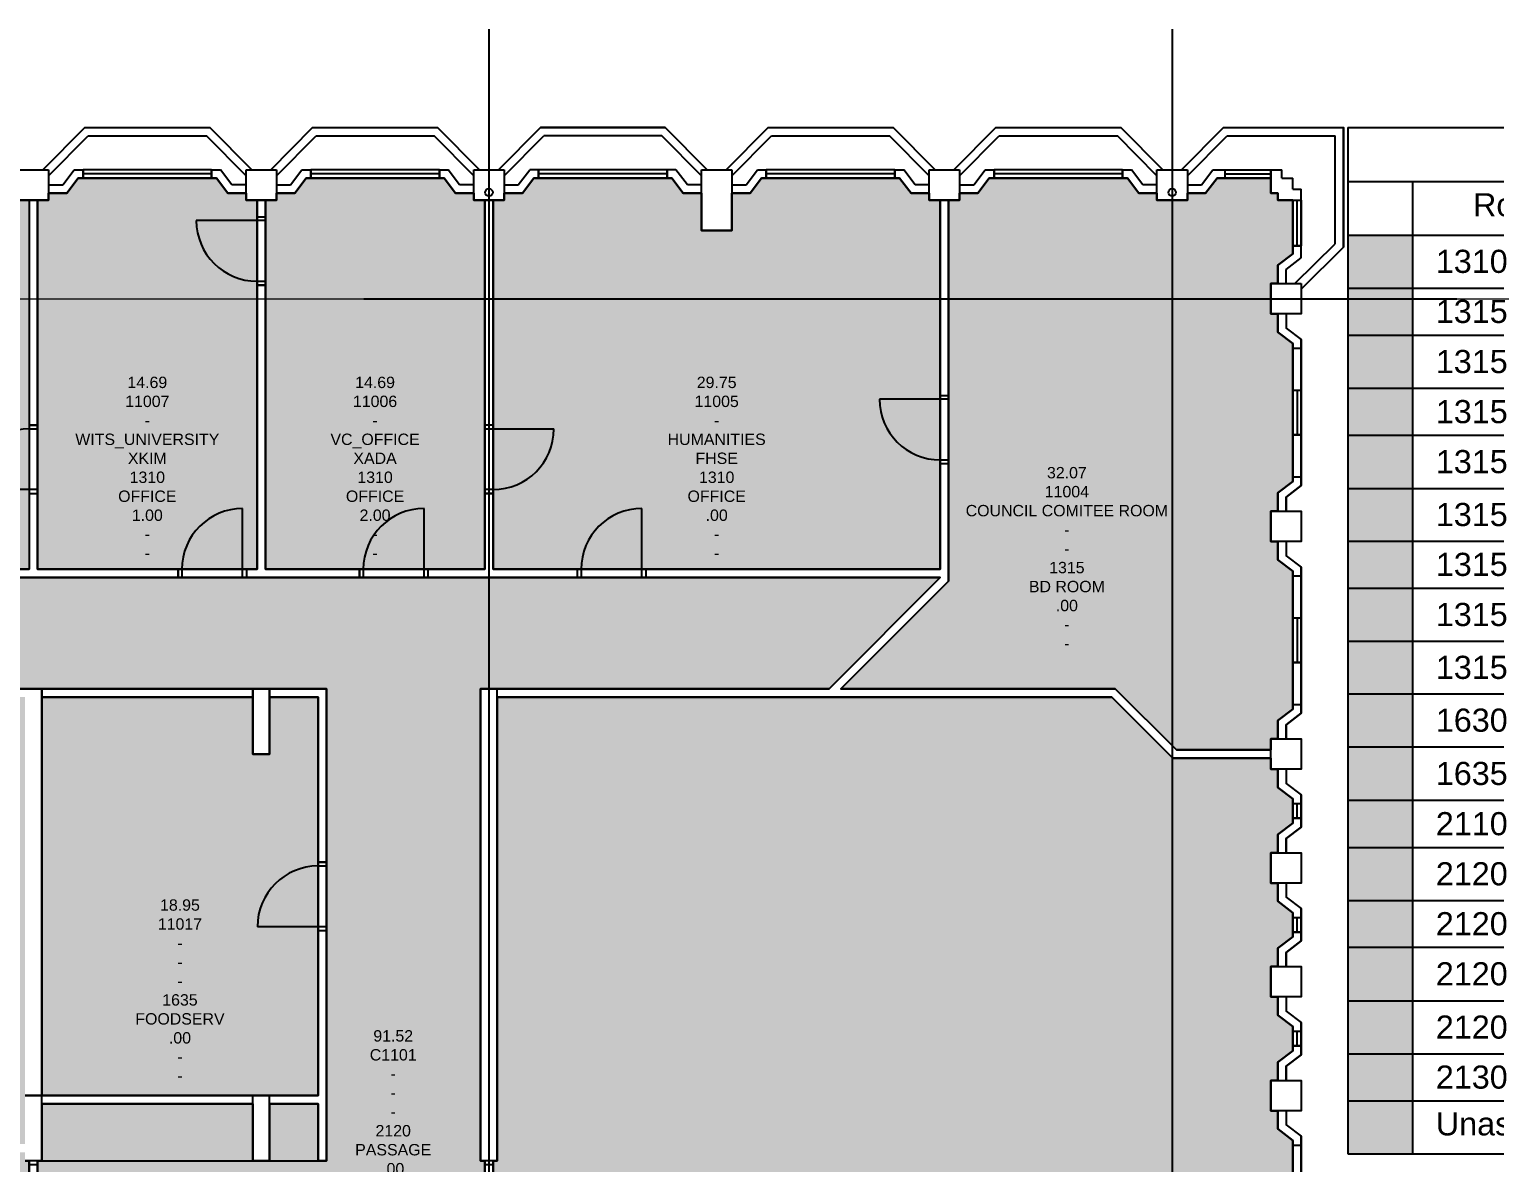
# Model space of a CAD drawing. Header units: millimetres. Extents: x -1500 to 79985, y -24426 to 1319.
# Drawn here: x 32195 to 51499, y -13616 to 1319 of the extents above; entities that cross this region are included whole.
import ezdxf

# ---------------------------------------------------------------- set-up
doc = ezdxf.new("R2010")
doc.units = ezdxf.units.MM
doc.header["$LTSCALE"] = 750
doc.header["$MEASUREMENT"] = 0
doc.linetypes.add('PCENTRE', pattern=[50.8, 31.75, -6.35, 6.35, -6.35])
doc.linetypes.add('PCENTRE2', pattern=[28.575, 19.05, -3.175, 3.175, -3.175])
for name, color, linetype in [('Boundaries_and_building_grids', 140, 'PCENTRE2'), ('COLUMNS_P5', 3, 'Continuous'), ('DR', 8, 'Continuous'), ('FURNITURE', 40, 'Continuous'), ('GROS$', 1, 'Continuous'), ('HL-TMP', 7, 'Continuous'), ('RM$', 5, 'Continuous'), ('RM$TXT', 5, 'Continuous'), ('WA', 6, 'Continuous'), ('WA_EXT', 7, 'Continuous'), ('WN', 4, 'Continuous')]:
    doc.layers.add(name, color=color, linetype=linetype)
doc.styles.get("Standard").update_dxf_attribs({"font": 'arial.ttf'})

# ---------------------------------------------------------------- blocks, each defined once
blk = doc.blocks.new('*T23')
at = {"layer": 'HL-TMP', "color": 0, "linetype": 'ByBlock', "lineweight": -2, "transparency": 16777216}
for p, q in [((0, 0), (30419, 0)), ((0, 0), (0, -13524)), ((30419, 0), (30419, -13524)), ((0, -711), (30419, -711)), ((853, -711), (853, -13524)), ((5425, -711), (5425, -13524)), ((9083, -711), (9083, -13524)), ((21885, -711), (21885, -13524)), ((26152, -711), (26152, -13524)), ((0, -1416), (30419, -1416)), ((0, -2115), (30419, -2115)), ((0, -2735), (30419, -2735)), ((0, -3435), (30419, -3435)), ((0, -4055), (30419, -4055)), ((0, -4754), (30419, -4754)), ((0, -5448), (30419, -5448)), ((0, -6068), (30419, -6068)), ((0, -6767), (30419, -6767)), ((0, -7462), (30419, -7462)), ((0, -8161), (30419, -8161)), ((0, -8865), (30419, -8865)), ((0, -9485), (30419, -9485)), ((0, -10185), (30419, -10185)), ((0, -10801), (30419, -10801)), ((0, -11505), (30419, -11505)), ((0, -12204), (30419, -12204)), ((0, -12824), (30419, -12824)), ((0, -13524), (30419, -13524))]:
    blk.add_line(p, q, dxfattribs=at)
at = {"layer": 'HL-TMP', "color": 2, "true_color": 0xffff00, "transparency": 16777216}
blk.add_solid([(0, -1416), (0, -2115), (853, -1416), (853, -2115)], dxfattribs=at)
at = {"layer": 'HL-TMP', "color": 40, "true_color": 0xffcc00, "transparency": 16777216}
blk.add_solid([(0, -2115), (0, -2735), (853, -2115), (853, -2735)], dxfattribs=at)
at = {"layer": 'HL-TMP', "color": 53, "true_color": 0xcccc66, "transparency": 16777216}
blk.add_solid([(0, -2735), (0, -3435), (853, -2735), (853, -3435)], dxfattribs=at)
at = {"layer": 'HL-TMP', "color": 150, "true_color": 0x0099ff, "transparency": 16777216}
for points in [[(0, -3435), (0, -4055), (853, -3435), (853, -4055)], [(0, -6068), (0, -6767), (853, -6068), (853, -6767)]]:
    blk.add_solid(points, dxfattribs=at)
at = {"layer": 'HL-TMP', "color": 7, "transparency": 16777216}
for points in [[(0, -4055), (0, -4754), (853, -4055), (853, -4754)], [(0, -12824), (0, -13524), (853, -12824), (853, -13524)]]:
    blk.add_solid(points, dxfattribs=at)
at = {"layer": 'HL-TMP', "color": 230, "true_color": 0xff3366, "transparency": 16777216}
blk.add_solid([(0, -4754), (0, -5448), (853, -4754), (853, -5448)], dxfattribs=at)
at = {"layer": 'HL-TMP', "color": 4, "true_color": 0x33ffff, "transparency": 16777216}
blk.add_solid([(0, -5448), (0, -6068), (853, -5448), (853, -6068)], dxfattribs=at)
at = {"layer": 'HL-TMP', "color": 30, "true_color": 0xff9900, "transparency": 16777216}
blk.add_solid([(0, -6767), (0, -7462), (853, -6767), (853, -7462)], dxfattribs=at)
at = {"layer": 'HL-TMP', "color": 52, "true_color": 0xcccc20, "transparency": 16777216}
blk.add_solid([(0, -7462), (0, -8161), (853, -7462), (853, -8161)], dxfattribs=at)
at = {"layer": 'HL-TMP', "color": 223, "true_color": 0xcc33b9, "transparency": 16777216}
blk.add_solid([(0, -8161), (0, -8865), (853, -8161), (853, -8865)], dxfattribs=at)
at = {"layer": 'HL-TMP', "color": 73, "true_color": 0x99cd66, "transparency": 16777216}
blk.add_solid([(0, -8865), (0, -9485), (853, -8865), (853, -9485)], dxfattribs=at)
at = {"layer": 'HL-TMP', "color": 250, "true_color": 0x333333, "transparency": 16777216}
blk.add_solid([(0, -9485), (0, -10185), (853, -9485), (853, -10185)], dxfattribs=at)
at = {"layer": 'HL-TMP', "color": 254, "true_color": 0xcccccc, "transparency": 16777216}
blk.add_solid([(0, -10185), (0, -10801), (853, -10185), (853, -10801)], dxfattribs=at)
at = {"layer": 'HL-TMP', "color": 251, "true_color": 0x666666, "transparency": 16777216}
for points in [[(0, -10801), (0, -11505), (853, -10801), (853, -11505)], [(0, -11505), (0, -12204), (853, -11505), (853, -12204)]]:
    blk.add_solid(points, dxfattribs=at)
at = {"layer": 'HL-TMP', "color": 93, "true_color": 0x66cd4f, "transparency": 16777216}
blk.add_solid([(0, -12204), (0, -12824), (853, -12204), (853, -12824)], dxfattribs=at)
at = {"layer": 'HL-TMP', "color": 0, "transparency": 16777216}
for s, insert, char_height, width, attachment_point in [('Legend', (15210, -356), 304.8, 30418.92, 5), ('Room Category', (3139, -1063), 304.8, 3962.4, 5), ('Room Type', (7254, -1063), 304.8, 3048, 5), ('Description', (15484, -1063), 304.8, 12192, 5), ('Count', (24018, -1063), 304.8, 3657.6, 5), ('Room Area m²', (28285, -1063), 304.8, 3657.6, 5), ('1310', (1158, -1765), 304.8, 3962.4, 4), ('OFFICE', (5730, -1765), 304.8, 3048, 4), ('Office Space', (9388, -1765), 304.8, 12192, 4), ('12', (25847, -1765), 304.8, 3657.6, 6), ('279.09', (30114, -1765), 304.8, 3657.6, 6), ('1315', (1158, -2425), 304.8, 3962.4, 4), ('BD ROOM', (5730, -2425), 304.8, 3048, 4), ('Boardroom', (9388, -2425), 304.8, 12192, 4), ('3', (25847, -2425), 305, 3657.6, 6), ('208.10', (30114, -2425), 304.8, 3657.6, 6), ('Copier Room', (9388, -3085), 304.8, 12192, 4), ('1315', (1158, -3085), 304.8, 3962.4, 4), ('COPIER', (5730, -3085), 304.8, 3048, 4), ('1', (25847, -3085), 305, 3657.6, 6), ('8.03', (30114, -3085), 304.8, 3657.6, 6), ('1315', (1158, -3745), 304.8, 3962.4, 4), ('DISABLED', (5730, -3745), 304.8, 3048, 4), ('Disabled Ablutions', (9388, -3745), 304.8, 12192, 4), ('1', (25847, -3745), 305, 3657.6, 6), ('2.06', (30114, -3745), 304.8, 3657.6, 6), ('1315', (1158, -4404), 304.8, 3962.4, 4), ('DISABLED L', (5730, -4404), 304.8, 3048, 4), ('Disabled Lobby', (9388, -4404), 304.8, 12192, 4), ('11.73', (30114, -4404), 304.8, 3657.6, 6), ('2', (25847, -4404), 305, 3657.6, 6), ('1315', (1158, -5101), 304.8, 3962.4, 4), ('KITCHEN', (5730, -5101), 304.8, 3048, 4), ('Departmental Kitchens', (9388, -5101), 304.8, 12192, 4), ('1', (25847, -5101), 305, 3657.6, 6), ('5.27', (30114, -5101), 304.8, 3657.6, 6), ('Ladies Toilet', (9388, -5758), 304.8, 12192, 4), ('1315', (1158, -5758), 304.8, 3962.4, 4), ('LADIES WC', (5730, -5758), 304.8, 3048, 4), ('3', (25847, -5758), 305, 3657.6, 6), ('3.52', (30114, -5758), 304.8, 3657.6, 6), ('1315', (1158, -6418), 304.8, 3962.4, 4), ('LADY LOBBY', (5730, -6418), 304.8, 3048, 4), ('Ladies Toilet Lobby', (9388, -6418), 304.8, 12192, 4), ('1', (25847, -6418), 305, 3657.6, 6), ('11.21', (30114, -6418), 304.8, 3657.6, 6), ('Reception Areas', (9388, -7115), 304.8, 12192, 4), ('1315', (1158, -7115), 304.8, 3962.4, 4), ('RECEPTION', (5730, -7115), 304.8, 3048, 4), ('1', (25847, -7115), 305, 3657.6, 6), ('99.64', (30114, -7115), 304.8, 3657.6, 6), ('1630', (1158, -7811), 304.8, 3962.4, 4), ('FOODFAC', (5730, -7811), 304.8, 3048, 4), ('Food Facilitiy Areas', (9388, -7811), 304.8, 12192, 4), ('1', (25847, -7811), 305, 3657.6, 6), ('43.34', (30114, -7811), 304.8, 3657.6, 6), ('Food Facalty Service Areas', (9388, -8513), 304.8, 12192, 4), ('1635', (1158, -8513), 304.8, 3962.4, 4), ('FOODSERV', (5730, -8513), 304.8, 3048, 4), ('1', (25847, -8513), 305, 3657.6, 6), ('18.95', (30114, -8513), 304.8, 3657.6, 6), ('2110', (1158, -9175), 304.8, 3962.4, 4), ('DUCT', (5730, -9175), 304.8, 3048, 4), ('Service Duct', (9388, -9175), 304.8, 12192, 4), ('2', (25847, -9175), 305, 3657.6, 6), ('1.28', (30114, -9175), 304.8, 3657.6, 6), ('Foyer Entrance Hallway', (9388, -9835), 304.8, 12192, 4), ('2120', (1158, -9835), 304.8, 3962.4, 4), ('FOYER', (5730, -9835), 304.8, 3048, 4), ('1', (25847, -9835), 305, 3657.6, 6), ('17.96', (30114, -9835), 304.8, 3657.6, 6), ('2120', (1158, -10493), 304.8, 3962.4, 4), ('LIFT', (5730, -10493), 304.8, 3048, 4), ('Elevator Areas', (9388, -10493), 304.8, 12192, 4), ('2', (25847, -10493), 305, 3657.6, 6), ('24.86', (30114, -10493), 304.8, 3657.6, 6), ('2120', (1158, -11153), 304.8, 3962.4, 4), ('PASSAGE', (5730, -11153), 304.8, 3048, 4), ('Primary Circulation', (9388, -11153), 304.8, 12192, 4), ('3', (25847, -11153), 305, 3657.6, 6), ('117.18', (30114, -11153), 304.8, 3657.6, 6), ('2120', (1158, -11855), 304.8, 3962.4, 4), ('STAIR', (5730, -11855), 304.8, 3048, 4), ('All Staircases - General Use, Escape ect', (9388, -11855), 304.8, 12192, 4), ('2', (25847, -11855), 305, 3657.6, 6), ('37.22', (30114, -11855), 304.8, 3657.6, 6), ('2130', (1158, -12514), 304.8, 3962.4, 4), ('DUCT', (5730, -12514), 304.8, 3048, 4), ('Duct Areas', (9388, -12514), 304.8, 12192, 4), ('1', (25847, -12514), 305, 3657.6, 6), ('1.32', (30114, -12514), 304.8, 3657.6, 6), ('Unassigned', (1158, -13174), 304.8, 3962.4, 4), ('Unassigned', (5730, -13174), 304.8, 3048, 4), ('Unassigned', (9388, -13174), 304.8, 12192, 4), ('0', (25847, -13174), 305, 3657.6, 6), ('.00', (30114, -13174), 304.8, 3657.6, 6)]:
    blk.add_mtext(s, dxfattribs=dict(at, insert=insert, char_height=char_height, width=width, attachment_point=attachment_point))

msp = doc.modelspace()

# ---------------------------------------------------------------- hatches: boundary and pattern name
at = {"layer": 'HL-TMP', "true_color": 0xffff00}
h = msp.add_hatch(color=2, dxfattribs=at)
h.paths.add_polyline_path([(44195, -931), (44050, -931), (44050, -841), (43810, -841), (43660, -641), (41841, -641), (41691, -841), (41450, -841), (41450, -1331), (41050, -1331), (41050, -841), (40810, -841), (40660, -641), (38841, -641), (38691, -841), (38450, -841), (38450, -931), (38305, -931), (38305, -5796), (40315, -5796), (44195, -5796)], flags=0)
h.paths.add_polyline_path([(38195, -931), (38050, -931), (38050, -841), (37810, -841), (37660, -641), (35841, -641), (35691, -841), (35450, -841), (35450, -931), (35305, -931), (35305, -5796), (38195, -5796)], flags=0)
h.paths.add_polyline_path([(35195, -931), (35050, -931), (35050, -841), (34810, -841), (34660, -641), (32841, -641), (32691, -841), (32450, -841), (32450, -931), (32305, -931), (32305, -5796), (35195, -5796)], flags=0)
h.paths.add_polyline_path([(32195, -931), (32050, -931), (32050, -841), (31810, -841), (31660, -641), (29841, -641), (29691, -841), (29450, -841), (29450, -931), (29050, -931), (29050, -841), (28810, -841), (28660, -641), (26841, -641), (26691, -841), (26450, -841), (26450, -931), (26305, -931), (26305, -5796), (32195, -5796)], flags=0)
h.paths.add_polyline_path([(26195, -931), (26050, -931), (26050, -841), (25810, -841), (25660, -641), (23841, -641), (23691, -841), (23450, -841), (23450, -931), (23050, -931), (23050, -841), (22810, -841), (22660, -641), (20841, -641), (20691, -841), (20450, -841), (20450, -931), (20305, -931), (20305, -5796), (26195, -5796)], flags=0)
h.paths.add_polyline_path([(20195, -931), (20050, -931), (20050, -841), (19810, -841), (19660, -641), (17841, -641), (17691, -841), (17450, -841), (17450, -931), (17305, -931), (17305, -5796), (20195, -5796)], flags=0)
h.paths.add_polyline_path([(17195, -931), (17050, -931), (17050, -841), (16810, -841), (16660, -641), (14841, -641), (14691, -841), (14450, -841), (14450, -931), (14305, -931), (14305, -5796), (17195, -5796)], flags=0)
h.paths.add_polyline_path([(14195, -931), (14050, -931), (14050, -841), (13810, -841), (13660, -641), (11841, -641), (11691, -841), (11450, -841), (11450, -931), (11050, -931), (11050, -841), (10810, -841), (10660, -641), (8841, -641), (8691, -841), (8450, -841), (8450, -1331), (8305, -1331), (8305, -5796), (14195, -5796)], flags=0)
h.paths.add_polyline_path([(8195, -1331), (8050, -1331), (8050, -841), (7930, -841), (7810, -841), (7660, -641), (5841, -641), (5691, -841), (5450, -841), (5450, -931), (5050, -931), (5050, -841), (4810, -841), (4660, -641), (2841, -641), (2691, -841), (2450, -841), (2450, -931), (2050, -931), (2050, -841), (1810, -841), (1660, -641), (950, -641), (950, -841), (861, -841), (861, -931), (660, -931), (660, -1640), (860, -1791), (860, -2031), (950, -2031), (950, -2431), (860, -2431), (860, -2672), (660, -2822), (660, -4640), (860, -4791), (860, -5031), (950, -5031), (950, -5431), (860, -5431), (860, -5672), (660, -5822), (660, -7640), (860, -7791), (860, -8031), (950, -8031), (950, -8176), (6565, -8176), (6565, -5796), (8195, -5796)], flags=0)
h.paths.add_polyline_path([(6565, -9625), (6565, -8286), (950, -8286), (950, -8431), (860, -8431), (860, -8672), (660, -8822), (660, -9140), (860, -9291), (860, -9531), (950, -9531), (950, -9931), (860, -9931), (860, -10172), (660, -10322), (660, -10640), (860, -10791), (860, -11031), (950, -11031), (950, -11431), (860, -11431), (860, -11672), (660, -11822), (660, -12140), (860, -12293), (860, -12531), (950, -12531), (950, -12676), (6565, -12676)], flags=0)
h.paths.add_polyline_path([(35195, -16079), (32305, -16079), (32305, -20031), (32450, -20031), (32450, -20121), (32691, -20121), (32841, -20321), (34660, -20321), (34810, -20121), (35050, -20121), (35050, -20031), (35195, -20031)], flags=0)
h.paths.add_polyline_path([(38195, -16079), (35305, -16079), (35305, -20031), (35450, -20031), (35450, -20121), (35691, -20121), (35841, -20321), (37660, -20321), (37810, -20121), (38050, -20121), (38050, -20031), (38195, -20031)], flags=0)
at = {"layer": 'HL-TMP', "true_color": 0xffcc00}
h = msp.add_hatch(color=40, dxfattribs=at)
h.paths.add_polyline_path([(48640, -11431), (48550, -11431), (48550, -11031), (48640, -11031), (48640, -10791), (48840, -10640), (48840, -10322), (48640, -10172), (48640, -9931), (48550, -9931), (48550, -9531), (48640, -9531), (48640, -9291), (48840, -9140), (48840, -8822), (48640, -8672), (48640, -8431), (48550, -8431), (48550, -8286), (47260, -8286), (46455, -7481), (38360, -7481), (38360, -13591), (38305, -13591), (38305, -20031), (38450, -20031), (38450, -20121), (38691, -20121), (38841, -20321), (38872, -20321), (40660, -20321), (40810, -20121), (41050, -20121), (41050, -19631), (41450, -19631), (41450, -20121), (41691, -20121), (41841, -20321), (43660, -20321), (43810, -20121), (44050, -20121), (44050, -20031), (44450, -20031), (44450, -20121), (44691, -20121), (44841, -20321), (46660, -20321), (46810, -20121), (47050, -20121), (47050, -20031), (47450, -20031), (47450, -20121), (47691, -20121), (47841, -20321), (48550, -20321), (48550, -20274), (48550, -20121), (48640, -20121), (48640, -20031), (48840, -20031), (48840, -19322), (48640, -19172), (48640, -18931), (48550, -18931), (48550, -18531), (48640, -18531), (48640, -18291), (48840, -18140), (48840, -16322), (48640, -16172), (48640, -15931), (48550, -15931), (48550, -15531), (48640, -15531), (48640, -15291), (48840, -15140), (48840, -13322), (48640, -13172), (48640, -12931), (48550, -12931), (48550, -12531), (48640, -12531), (48640, -12291), (48840, -12140), (48840, -11822), (48640, -11672)], flags=0)
h.paths.add_polyline_path([(48840, -2822), (48640, -2672), (48640, -2551), (48640, -2431), (48550, -2431), (48550, -2031), (48640, -2031), (48640, -1791), (48840, -1640), (48840, -931), (48795, -931), (48640, -931), (48640, -841), (48550, -841), (48550, -641), (47841, -641), (47691, -841), (47450, -841), (47450, -931), (47050, -931), (47050, -841), (46810, -841), (46660, -641), (44841, -641), (44691, -841), (44450, -841), (44450, -931), (44305, -931), (44305, -5952), (42886, -7371), (46500, -7371), (47305, -8176), (48550, -8176), (48550, -8031), (48640, -8031), (48640, -7791), (48840, -7640), (48840, -5822), (48640, -5672), (48640, -5431), (48550, -5431), (48550, -5031), (48640, -5031), (48640, -4791), (48840, -4640)], flags=0)
h.paths.add_polyline_path([(17195, -15166), (8305, -15166), (8305, -19631), (8450, -19631), (8450, -20121), (8691, -20121), (8841, -20321), (10660, -20321), (10810, -20121), (11050, -20121), (11050, -20031), (11450, -20031), (11450, -20121), (11691, -20121), (11841, -20321), (11872, -20321), (13660, -20321), (13810, -20121), (14050, -20121), (14050, -20031), (14450, -20031), (14450, -20121), (14691, -20121), (14841, -20321), (16660, -20321), (16810, -20121), (17050, -20121), (17050, -20031), (17195, -20031)], flags=0)
at = {"layer": 'HL-TMP', "true_color": 0x666666}
h = msp.add_hatch(color=251, dxfattribs=at)
h.paths.add_polyline_path([(20520, -7591), (20440, -7591), (17360, -7591), (17360, -13481), (19670, -13481), (20520, -13481)], flags=0)
h.paths.add_polyline_path([(32140, -7481), (28980, -7481), (28980, -7591), (28980, -13371), (32140, -13371), (32140, -12731)], flags=0)
h.paths.add_polyline_path([(44195, -5906), (6675, -5906), (6675, -9625), (6675, -13502), (8050, -13502), (8050, -7371), (36110, -7371), (36110, -13591), (36000, -13591), (36000, -12841), (35360, -12841), (35360, -13591), (35140, -13591), (35140, -12841), (32360, -12841), (32360, -13591), (32305, -13591), (32305, -15969), (38195, -15969), (38195, -13591), (38140, -13591), (38140, -7371), (42730, -7371)], flags=0)
h.paths.add_polyline_path([(11140, -9806), (10000, -9806), (10000, -11916), (11140, -11916)], flags=0)
h.paths.add_polyline_path([(17195, -13591), (14360, -13591), (14140, -13591), (11360, -13591), (6675, -13591), (6675, -20321), (7660, -20321), (7810, -20121), (8050, -20121), (8050, -19631), (8195, -19631), (8195, -15056), (17195, -15056)], flags=0)
at = {"layer": 'HL-TMP', "true_color": 0xcc33b9}
msp.add_hatch(color=223, dxfattribs=at).paths.add_polyline_path([(36000, -7481), (35360, -7481), (35360, -8231), (35140, -8231), (35140, -7481), (32360, -7481), (32360, -12731), (36000, -12731)], flags=16)
at = {"layer": 'HL-TMP', "true_color": 0xff9900}
msp.add_hatch(color=30, dxfattribs=at).paths.add_polyline_path([(32195, -13591), (32140, -13591), (32140, -13481), (28980, -13481), (28980, -13591), (28760, -13591), (28760, -13481), (26360, -13481), (26360, -13591), (24050, -13591), (19670, -13591), (19620, -13591), (17305, -13591), (17305, -20031), (17450, -20031), (17450, -20121), (17691, -20121), (17841, -20321), (19660, -20321), (19810, -20121), (20050, -20121), (20050, -20031), (20450, -20031), (20450, -20121), (20691, -20121), (20841, -20321), (22660, -20321), (22810, -20121), (23050, -20121), (23050, -20031), (23450, -20031), (23450, -20121), (23691, -20121), (23841, -20321), (25660, -20321), (25810, -20121), (26050, -20121), (26050, -20031), (26450, -20031), (26450, -20121), (26691, -20121), (26841, -20321), (28660, -20321), (28810, -20121), (29050, -20121), (29050, -20031), (29450, -20031), (29450, -20121), (29691, -20121), (29841, -20321), (31660, -20321), (31810, -20121), (32050, -20121), (32050, -20031), (32195, -20031)], flags=16)

# ---------------------------------------------------------------- linework, layer by layer
at = {"layer": 'Boundaries_and_building_grids', "color": 140, "linetype": 'PCENTRE', "lineweight": -3}
for p, q in [((38250, 1319, -37950), (38250, -22281, -37950)), ((47250, 1319, -37950), (47250, -22281, -37950)), ((-1500, -2231, -37950), (51000, -2231, -37950))]:
    msp.add_line(p, q, dxfattribs=at)
at = {"layer": 'COLUMNS_P5', "linetype": 'Continuous'}
for p, q in [((32050, -531), (32450, -531)), ((32450, -531), (32450, -931)), ((35050, -931), (35050, -531)), ((35050, -531), (35450, -531)), ((35450, -531), (35450, -931)), ((38050, -931), (38050, -531)), ((38050, -531), (38450, -531)), ((38450, -531), (38450, -931)), ((41050, -531), (41450, -531)), ((41050, -1331), (41050, -531)), ((41450, -531), (41450, -1331)), ((44050, -931), (44050, -531)), ((44050, -531), (44450, -531)), ((44450, -531), (44450, -931)), ((47050, -931), (47050, -531)), ((47050, -531), (47450, -531)), ((47450, -531), (47450, -931)), ((32450, -931), (32050, -931)), ((35450, -931), (35050, -931)), ((38450, -931), (38050, -931)), ((44450, -931), (44050, -931)), ((47450, -931), (47050, -931)), ((41450, -1331), (41050, -1331)), ((48550, -2431), (48550, -2031)), ((48550, -2031), (48950, -2031)), ((48950, -2031), (48950, -2431)), ((48950, -2431), (48550, -2431)), ((48550, -5431), (48550, -5031)), ((48550, -5031), (48950, -5031)), ((48950, -5031), (48950, -5431)), ((48950, -5431), (48550, -5431)), ((32140, -7371), (32360, -7371)), ((32360, -7371), (32360, -7481)), ((32360, -13591), (32360, -7371)), ((35140, -7371), (35140, -7481)), ((35140, -8231), (35140, -7371)), ((35140, -7371), (35360, -7371)), ((35360, -7371), (35360, -7481)), ((35360, -8231), (35360, -7371)), ((48550, -8431), (48550, -8031)), ((48550, -8031), (48950, -8031)), ((48950, -8031), (48950, -8431)), ((35140, -8231), (35360, -8231)), ((48950, -8431), (48550, -8431)), ((48550, -9931), (48550, -9531)), ((48550, -9531), (48950, -9531)), ((48950, -9531), (48950, -9931)), ((48950, -9931), (48550, -9931)), ((48550, -11431), (48550, -11031)), ((48550, -11031), (48950, -11031)), ((48950, -11031), (48950, -11431)), ((48950, -11431), (48550, -11431)), ((48550, -12931), (48550, -12531)), ((48550, -12531), (48950, -12531)), ((48950, -12531), (48950, -12931)), ((32360, -12841), (32360, -12731)), ((35140, -12841), (35140, -12731)), ((35140, -13591), (35140, -12731)), ((35140, -12731), (35360, -12731)), ((35360, -12841), (35360, -12731)), ((35360, -13591), (35360, -12731)), ((48950, -12931), (48550, -12931)), ((32360, -13591), (32140, -13591)), ((35360, -13591), (35140, -13591))]:
    msp.add_line(p, q, dxfattribs=at)
at = {"layer": 'COLUMNS_P5', "linetype": 'Continuous', "lineweight": 0}
msp.add_xline((950, -2231), (1, 0), dxfattribs=at)
at = {"layer": 'COLUMNS_P5', "linetype": 'Continuous', "lineweight": -3}
for centre in [(38250, -831), (47250, -831)]:
    msp.add_circle(centre, 50, dxfattribs=at)
at = {"layer": 'DR', "linetype": 'Continuous'}
for p, q in [((35195, -1201), (34395, -1201)), ((44195, -3556), (43395, -3556)), ((38305, -3946), (39105, -3946)), ((32195, -4746), (31395, -4746)), ((35006, -5796), (35006, -4996)), ((37395, -5796), (37395, -4996)), ((40265, -5796), (40265, -4996)), ((36000, -10506), (35200, -10506))]:
    msp.add_line(p, q, dxfattribs=at)
for points in [[(35195, -1201), (35195, -1151), (35305, -1151), (35305, -1201), (35195, -1201)], [(35195, -2051), (35195, -2001), (35305, -2001), (35305, -2051), (35195, -2051)], [(44195, -3556), (44195, -3506), (44305, -3506), (44305, -3556), (44195, -3556)], [(32195, -3896), (32195, -3946), (32305, -3946), (32305, -3896), (32195, -3896)], [(38305, -3946), (38305, -3896), (38195, -3896), (38195, -3946), (38305, -3946)], [(44195, -4406), (44195, -4356), (44305, -4356), (44305, -4406), (44195, -4406)], [(32195, -4746), (32195, -4796), (32305, -4796), (32305, -4746), (32195, -4746)], [(38305, -4796), (38305, -4746), (38195, -4746), (38195, -4796), (38305, -4796)], [(34156, -5796), (34206, -5796), (34206, -5906), (34156, -5906), (34156, -5796)], [(35006, -5796), (35056, -5796), (35056, -5906), (35006, -5906), (35006, -5796)], [(36545, -5796), (36595, -5796), (36595, -5906), (36545, -5906), (36545, -5796)], [(37395, -5796), (37445, -5796), (37445, -5906), (37395, -5906), (37395, -5796)], [(39415, -5796), (39465, -5796), (39465, -5906), (39415, -5906), (39415, -5796)], [(40265, -5796), (40315, -5796), (40315, -5906), (40265, -5906), (40265, -5796)], [(36000, -9656), (36000, -9706), (36110, -9706), (36110, -9656), (36000, -9656)], [(36000, -10506), (36000, -10556), (36110, -10556), (36110, -10506), (36000, -10506)], [(32305, -13641), (32305, -13591), (32195, -13591), (32195, -13641), (32305, -13641)], [(38305, -13641), (38305, -13591), (38195, -13591), (38195, -13641), (38305, -13641)]]:
    msp.add_lwpolyline(points, dxfattribs=at)
for centre, start, end in [((35195, -1201), 180, 270), ((44195, -3556), 180, 270), ((32195, -4746), 90, 180), ((38305, -3946), 270, 0), ((35006, -5796), 90, 180), ((37395, -5796), 90, 180), ((40265, -5796), 90, 180), ((36000, -10506), 90, 180)]:
    msp.add_arc(centre, 800, start, end, dxfattribs=at)
at = {"layer": 'FURNITURE', "linetype": 'Continuous'}
msp.add_line((32360, -13591), (36000, -13591), dxfattribs=at)
at = {"layer": 'GROS$'}
for points in [[(32126, -531), (32375, -531), (32928, 24), (34573, 24), (35126, -531), (35375, -531), (35928, 24), (37573, 24), (38126, -531), (38375, -531), (38928, 24), (40573, 24), (41126, -531), (41375, -531), (41928, 24), (43573, 24), (44126, -531), (44375, -531), (44928, 24), (46573, 24), (47126, -531), (47375, -531), (47928, 24), (49505, 24), (49505, -1554), (48950, -2106), (48950, -2431), (48750, -2431), (48750, -2618), (48950, -2768), (48950, -4694), (48750, -4845), (48750, -5031), (48950, -5031), (48950, -5431), (48750, -5431), (48750, -5618), (48950, -5768), (48950, -7694), (48750, -7845), (48750, -7938), (48750, -8031), (48950, -8031), (48950, -8431), (48750, -8431), (48750, -8618), (48950, -8768), (48950, -9194), (48750, -9345), (48750, -9531), (48950, -9531), (48950, -9931), (48750, -9931), (48750, -10118), (48950, -10268), (48950, -10694), (48750, -10845), (48750, -11031), (48950, -11031), (48950, -11431), (48750, -11431), (48750, -11618), (48950, -11768), (48950, -12194), (48750, -12345), (48750, -12531), (48950, -12531), (48950, -12931), (48750, -12931), (48750, -13118), (48950, -13268), (48950, -15194)], [(32050, -931), (32450, -931), (32450, -841), (32691, -841), (32841, -641), (34660, -641), (34810, -841), (35050, -841), (35050, -931), (35450, -931), (35450, -841), (35691, -841), (35841, -641), (37660, -641), (37810, -841), (38050, -841), (38050, -931), (38450, -931), (38450, -841), (38691, -841), (38841, -641), (40660, -641), (40810, -841), (41050, -841), (41050, -1331), (41450, -1331), (41450, -841), (41691, -841), (41841, -641), (43660, -641), (43810, -841), (44050, -841), (44050, -931), (44450, -931), (44450, -841), (44691, -841), (44841, -641), (46660, -641), (46810, -841), (47050, -841), (47050, -931), (47450, -931), (47450, -841), (47691, -841), (47841, -641), (48550, -641), (48550, -841), (48640, -841), (48640, -931), (48795, -931), (48840, -931), (48840, -1640), (48640, -1791), (48640, -2031), (48550, -2031), (48550, -2431), (48640, -2431), (48640, -2551), (48640, -2672), (48840, -2822), (48840, -4640), (48640, -4791), (48640, -5031), (48550, -5031), (48550, -5431), (48640, -5431), (48640, -5672), (48840, -5822), (48840, -7640), (48640, -7791), (48640, -8031), (48550, -8031), (48550, -8176), (47305, -8176), (46500, -7371), (42886, -7371), (44305, -5952), (44305, -931), (44195, -931), (44195, -5796), (40315, -5796), (38305, -5796), (38305, -931), (38195, -931), (38195, -5796), (35305, -5796), (35305, -931), (35195, -931), (35195, -5796), (32305, -5796), (32305, -931), (32195, -931), (32195, -5796), (26305, -5796)], [(6675, -5906), (44195, -5906), (42730, -7371), (38140, -7371), (38140, -13591), (38195, -13591), (38195, -15969), (32305, -15969), (32305, -13591), (32360, -13591), (32360, -12841), (35140, -12841), (35140, -13591), (35360, -13591), (35360, -12841), (36000, -12841), (36000, -13591), (36110, -13591), (36110, -7371), (8050, -7371)], [(32140, -12731), (32360, -12731), (32360, -7481), (35140, -7481), (35140, -8231), (35360, -8231), (35360, -7481), (36000, -7481), (36000, -12731), (32140, -12731)], [(38305, -20031), (38305, -13591), (38360, -13591), (38360, -7481), (46455, -7481), (47260, -8286), (48550, -8286), (48550, -8431), (48640, -8431), (48640, -8672), (48840, -8822), (48840, -9140), (48640, -9291), (48640, -9531), (48550, -9531), (48550, -9931), (48640, -9931), (48640, -10172), (48840, -10322), (48840, -10640), (48640, -10791), (48640, -11031), (48550, -11031), (48550, -11431), (48640, -11431), (48640, -11672), (48840, -11822), (48840, -12140), (48640, -12291), (48640, -12531), (48550, -12531), (48550, -12931), (48640, -12931), (48640, -13172), (48840, -13322), (48840, -15140)], [(32140, -13591), (32195, -13591), (32195, -20031)]]:
    msp.add_lwpolyline(points, dxfattribs=at)
at = {"layer": 'RM$'}
for points in [[(35195, -931), (35050, -931), (35050, -841), (34810, -841), (34660, -641), (32841, -641), (32691, -841), (32450, -841), (32450, -931), (32305, -931), (32305, -5796), (35195, -5796)], [(38195, -931), (38050, -931), (38050, -841), (37810, -841), (37660, -641), (35841, -641), (35691, -841), (35450, -841), (35450, -931), (35305, -931), (35305, -5796), (38195, -5796)], [(44195, -931), (44050, -931), (44050, -841), (43810, -841), (43660, -641), (41841, -641), (41691, -841), (41450, -841), (41450, -1331), (41050, -1331), (41050, -841), (40810, -841), (40660, -641), (38841, -641), (38691, -841), (38450, -841), (38450, -931), (38305, -931), (38305, -5796), (40315, -5796), (44195, -5796)], [(48840, -2822), (48640, -2672), (48640, -2551), (48640, -2431), (48550, -2431), (48550, -2031), (48640, -2031), (48640, -1791), (48840, -1640), (48840, -931), (48795, -931), (48640, -931), (48640, -841), (48550, -841), (48550, -641), (47841, -641), (47691, -841), (47450, -841), (47450, -931), (47050, -931), (47050, -841), (46810, -841), (46660, -641), (44841, -641), (44691, -841), (44450, -841), (44450, -931), (44305, -931), (44305, -5952), (42886, -7371), (46500, -7371), (47305, -8176), (48550, -8176), (48550, -8031), (48640, -8031), (48640, -7791), (48840, -7640), (48840, -5822), (48640, -5672), (48640, -5431), (48550, -5431), (48550, -5031), (48640, -5031), (48640, -4791), (48840, -4640)], [(44195, -5906), (6675, -5906), (6675, -9625), (6675, -13502), (8050, -13502), (8050, -7371), (36110, -7371), (36110, -13591), (36000, -13591), (36000, -12841), (35360, -12841), (35360, -13591), (35140, -13591), (35140, -12841), (32360, -12841), (32360, -13591), (32305, -13591), (32305, -15969), (38195, -15969), (38195, -13591), (38140, -13591), (38140, -7371), (42730, -7371)], [(36000, -7481), (35360, -7481), (35360, -8231), (35140, -8231), (35140, -7481), (32360, -7481), (32360, -12731), (36000, -12731)]]:
    msp.add_lwpolyline(points, close=True, dxfattribs=at)
for points in [[(48840, -15140), (48840, -13322), (48640, -13172), (48640, -12931), (48550, -12931), (48550, -12531), (48640, -12531), (48640, -12291), (48840, -12140), (48840, -11822), (48640, -11672), (48640, -11431), (48550, -11431), (48550, -11031), (48640, -11031), (48640, -10791), (48840, -10640), (48840, -10322), (48640, -10172), (48640, -9931), (48550, -9931), (48550, -9531), (48640, -9531), (48640, -9291), (48840, -9140), (48840, -8822), (48640, -8672), (48640, -8431), (48550, -8431), (48550, -8286), (47260, -8286), (46455, -7481), (38360, -7481), (38360, -13591), (38305, -13591), (38305, -20031)], [(32195, -20031), (32195, -13591), (32140, -13591)]]:
    msp.add_lwpolyline(points, dxfattribs=at)
at = {"layer": 'WA', "linetype": 'Continuous'}
for p, q in [((32195, -931), (32195, -3896)), ((32305, -931), (32305, -3896)), ((38195, -931), (38195, -3896)), ((38305, -931), (38195, -931)), ((38305, -931), (38305, -3896)), ((44305, -931), (44195, -931)), ((44195, -931), (44195, -3506)), ((44305, -931), (44305, -3506)), ((35195, -2051), (35195, -5796)), ((35195, -2051), (35305, -2051)), ((35305, -2051), (35305, -5796)), ((44195, -3506), (44305, -3506)), ((32195, -3896), (32305, -3896)), ((38305, -3896), (38195, -3896)), ((44305, -4406), (44195, -4406)), ((44195, -4406), (44195, -5796)), ((44305, -4406), (44305, -5952)), ((32195, -4796), (32195, -5796)), ((32195, -4796), (32305, -4796)), ((32305, -4796), (32305, -5796)), ((38195, -4796), (38195, -5796)), ((38305, -4796), (38195, -4796)), ((38305, -4796), (38305, -5796)), ((31395, -5796), (32195, -5796)), ((31395, -5906), (34156, -5906)), ((32305, -5796), (34156, -5796)), ((34156, -5796), (34156, -5906)), ((35056, -5796), (35056, -5906)), ((35056, -5796), (35195, -5796)), ((35056, -5906), (36545, -5906)), ((36545, -5796), (35305, -5796)), ((36545, -5796), (36545, -5906)), ((37445, -5796), (37445, -5906)), ((38195, -5796), (37445, -5796)), ((37445, -5906), (39415, -5906)), ((38305, -5796), (39415, -5796)), ((39415, -5906), (39415, -5796)), ((40315, -5796), (40315, -5906)), ((40315, -5796), (44195, -5796)), ((40315, -5906), (44195, -5906)), ((44195, -5906), (42730, -7371)), ((42886, -7371), (44305, -5952)), ((35140, -7371), (32360, -7371)), ((35140, -7481), (32360, -7481)), ((35360, -7371), (36110, -7371)), ((35360, -7481), (36000, -7481)), ((36000, -7481), (36000, -9656)), ((36110, -7371), (36110, -9656)), ((38140, -7371), (38140, -7481)), ((38140, -7371), (38360, -7371)), ((38140, -13591), (38140, -7371)), ((38360, -7481), (38360, -7371)), ((38360, -7371), (42730, -7371)), ((38360, -13591), (38360, -7371)), ((38360, -7481), (46455, -7481)), ((42886, -7371), (46500, -7371)), ((46455, -7481), (47260, -8286)), ((46500, -7371), (47305, -8176)), ((47260, -8286), (48550, -8286)), ((47305, -8176), (48550, -8176)), ((48550, -8286), (48550, -8176)), ((36000, -9656), (36110, -9656)), ((36000, -10556), (36110, -10556)), ((36000, -10556), (36000, -12731)), ((36110, -10556), (36110, -13591)), ((35140, -12731), (32360, -12731)), ((35360, -12731), (36000, -12731)), ((36110, -12841), (36110, -12731)), ((35140, -12841), (32360, -12841)), ((35360, -12841), (36000, -12841)), ((36000, -12841), (36000, -13591)), ((36110, -13591), (36000, -13591)), ((38360, -13591), (38140, -13591))]:
    msp.add_line(p, q, dxfattribs=at)
msp.add_lwpolyline([(35305, -1151), (35305, -931), (35195, -931), (35195, -1151), (35305, -1151)], dxfattribs=at)
at = {"layer": 'WA_EXT', "linetype": 'Continuous'}
for p, q in [((32375, -531), (32928, 24)), ((32928, 24), (34573, 24)), ((35126, -531), (34573, 24)), ((35375, -531), (35928, 24)), ((35928, 24), (37573, 24)), ((38126, -531), (37573, 24)), ((38375, -531), (38928, 24)), ((40573, 24), (38928, 24)), ((41126, -531), (40573, 24)), ((41375, -531), (41928, 24)), ((41928, 24), (43573, 24)), ((44126, -531), (43573, 24)), ((44375, -531), (44928, 24)), ((44928, 24), (46573, 24)), ((47126, -531), (46573, 24)), ((47375, -531), (47928, 24)), ((47928, 24), (49505, 24)), ((49505, -1554), (49505, 24)), ((32450, -613), (32973, -86)), ((32973, -86), (34528, -86)), ((35050, -613), (34528, -86)), ((35450, -613), (35973, -86)), ((35973, -86), (37528, -86)), ((38050, -613), (37528, -86)), ((38450, -613), (38973, -86)), ((40528, -86), (38973, -86)), ((41050, -613), (40528, -86)), ((41450, -613), (41973, -86)), ((41973, -86), (43528, -86)), ((44050, -613), (43528, -86)), ((44450, -613), (44973, -86)), ((44973, -86), (46528, -86)), ((47050, -613), (46528, -86)), ((47450, -613), (47973, -86)), ((47973, -86), (49395, -86)), ((49395, -1508), (49395, -86)), ((32637, -731), (32787, -531)), ((32787, -531), (32904, -531)), ((32904, -531), (32904, -641)), ((34597, -531), (34597, -641)), ((34597, -531), (34714, -531)), ((34864, -731), (34714, -531)), ((35637, -731), (35787, -531)), ((35787, -531), (35904, -531)), ((35904, -531), (35904, -641)), ((37597, -531), (37597, -641)), ((37597, -531), (37714, -531)), ((37864, -731), (37714, -531)), ((38637, -731), (38787, -531)), ((38904, -531), (38787, -531)), ((38904, -531), (38904, -641)), ((40597, -531), (40597, -641)), ((40714, -531), (40597, -531)), ((40864, -731), (40714, -531)), ((41637, -731), (41787, -531)), ((41787, -531), (41904, -531)), ((41904, -531), (41904, -641)), ((43597, -531), (43597, -641)), ((43597, -531), (43714, -531)), ((43864, -731), (43714, -531)), ((44637, -731), (44787, -531)), ((44787, -531), (44904, -531)), ((44904, -531), (44904, -641)), ((46597, -531), (46597, -641)), ((46597, -531), (46714, -531)), ((46864, -731), (46714, -531)), ((47637, -731), (47787, -531)), ((47787, -531), (48550, -531)), ((47946, -641), (47946, -531)), ((48550, -841), (48550, -531)), ((48550, -531), (48695, -531)), ((48695, -641), (48695, -531)), ((32450, -731), (32637, -731)), ((32691, -841), (32841, -641)), ((32841, -641), (32904, -641)), ((34597, -641), (34660, -641)), ((34810, -841), (34660, -641)), ((35050, -731), (34864, -731)), ((35450, -731), (35637, -731)), ((35691, -841), (35841, -641)), ((35841, -641), (35904, -641)), ((37597, -641), (37660, -641)), ((37810, -841), (37660, -641)), ((38050, -731), (37864, -731)), ((38450, -731), (38637, -731)), ((38691, -841), (38841, -641)), ((38904, -641), (38841, -641)), ((40660, -641), (40597, -641)), ((40810, -841), (40660, -641)), ((41050, -731), (40864, -731)), ((41450, -731), (41637, -731)), ((41691, -841), (41841, -641)), ((41841, -641), (41904, -641)), ((43597, -641), (43660, -641)), ((43810, -841), (43660, -641)), ((44050, -731), (43864, -731)), ((44450, -731), (44637, -731)), ((44691, -841), (44841, -641)), ((44841, -641), (44904, -641)), ((46597, -641), (46660, -641)), ((46810, -841), (46660, -641)), ((47050, -731), (46864, -731)), ((47450, -731), (47637, -731)), ((47691, -841), (47841, -641)), ((47841, -641), (48550, -641)), ((48695, -641), (48840, -641)), ((48840, -786), (48840, -641)), ((32450, -841), (32691, -841)), ((35050, -841), (34810, -841)), ((35450, -841), (35691, -841)), ((38050, -841), (37810, -841)), ((38450, -841), (38691, -841)), ((41050, -841), (40810, -841)), ((41450, -841), (41691, -841)), ((44050, -841), (43810, -841)), ((44450, -841), (44691, -841)), ((47050, -841), (46810, -841)), ((47450, -841), (47691, -841)), ((48550, -841), (48640, -841)), ((48640, -931), (48640, -841)), ((48640, -931), (48950, -931)), ((48840, -786), (48950, -786)), ((48840, -1640), (48840, -931)), ((48950, -931), (48950, -786)), ((48950, -1694), (48950, -931)), ((48840, -1536), (48950, -1536)), ((48868, -2031), (49395, -1508)), ((48640, -1791), (48840, -1640)), ((48750, -1845), (48950, -1694)), ((48950, -2106), (49505, -1554)), ((48640, -2031), (48640, -1791)), ((48750, -2031), (48750, -1845)), ((48640, -2431), (48640, -2672)), ((48750, -2431), (48750, -2618)), ((48640, -2672), (48840, -2822)), ((48750, -2618), (48950, -2768)), ((48840, -4640), (48840, -2822)), ((48840, -2884), (48950, -2884)), ((48950, -4694), (48950, -2768)), ((48840, -3438), (48950, -3438)), ((48840, -4025), (48950, -4025)), ((48840, -4578), (48950, -4578)), ((48640, -4791), (48840, -4640)), ((48640, -5031), (48640, -4791)), ((48750, -4845), (48950, -4694)), ((48750, -5031), (48750, -4845)), ((48640, -5431), (48640, -5672)), ((48750, -5431), (48750, -5618)), ((48640, -5672), (48840, -5822)), ((48750, -5618), (48950, -5768)), ((48950, -7694), (48950, -5768)), ((48840, -7640), (48840, -5822)), ((48840, -5884), (48950, -5884)), ((48840, -6438), (48950, -6438)), ((48840, -7025), (48950, -7025)), ((48640, -7791), (48840, -7640)), ((48750, -7845), (48950, -7694)), ((48840, -7578), (48950, -7578)), ((48640, -8031), (48640, -7791)), ((48750, -8031), (48750, -7845)), ((48640, -8431), (48640, -8672)), ((48750, -8431), (48750, -8618)), ((48840, -8822), (48640, -8672)), ((48750, -8618), (48950, -8768)), ((48840, -9140), (48840, -8822)), ((48950, -9194), (48950, -8768)), ((48840, -8884), (48950, -8884)), ((48840, -9140), (48640, -9291)), ((48750, -9345), (48950, -9194)), ((48840, -9078), (48950, -9078)), ((48640, -9531), (48640, -9291)), ((48750, -9531), (48750, -9345)), ((48640, -9931), (48640, -10172)), ((48750, -9931), (48750, -10118)), ((48840, -10322), (48640, -10172)), ((48750, -10118), (48950, -10268)), ((48840, -10640), (48840, -10322)), ((48840, -10384), (48950, -10384)), ((48950, -10694), (48950, -10268)), ((48840, -10578), (48950, -10578)), ((48840, -10640), (48640, -10791)), ((48640, -11031), (48640, -10791)), ((48750, -10845), (48950, -10694)), ((48750, -11031), (48750, -10845)), ((48640, -11431), (48640, -11672)), ((48750, -11431), (48750, -11618)), ((48840, -11822), (48640, -11672)), ((48750, -11618), (48950, -11768)), ((48950, -12194), (48950, -11768)), ((48840, -12140), (48840, -11822)), ((48840, -11884), (48950, -11884)), ((48840, -12140), (48640, -12291)), ((48840, -12078), (48950, -12078)), ((48640, -12531), (48640, -12291)), ((48750, -12345), (48950, -12194)), ((48750, -12531), (48750, -12345)), ((48640, -12931), (48640, -13172)), ((48750, -12931), (48750, -13118)), ((48750, -13118), (48950, -13268)), ((48640, -13172), (48840, -13322)), ((48950, -15194), (48950, -13268)), ((48840, -15140), (48840, -13322)), ((48840, -13384), (48950, -13384))]:
    msp.add_line(p, q, dxfattribs=at)
at = {"layer": 'WN', "linetype": 'Continuous'}
for p, q in [((34597, -531), (32904, -531)), ((32904, -641), (32904, -531)), ((34597, -641), (34597, -531)), ((37597, -531), (35904, -531)), ((35904, -641), (35904, -531)), ((37597, -641), (37597, -531)), ((40597, -531), (38904, -531)), ((38904, -641), (38904, -531)), ((40597, -641), (40597, -531)), ((43597, -531), (41904, -531)), ((41904, -641), (41904, -531)), ((43597, -641), (43597, -531)), ((46597, -531), (44904, -531)), ((44904, -641), (44904, -531)), ((46597, -641), (46597, -531)), ((34597, -586), (32904, -586)), ((34597, -641), (32904, -641)), ((37597, -586), (35904, -586)), ((37597, -641), (35904, -641)), ((40597, -586), (38904, -586)), ((40597, -641), (38904, -641)), ((43597, -586), (41904, -586)), ((43597, -641), (41904, -641)), ((46597, -586), (44904, -586)), ((46597, -641), (44904, -641)), ((47946, -586), (48550, -586)), ((48895, -1536), (48895, -931)), ((48895, -3438), (48895, -4025)), ((48895, -6438), (48895, -7025)), ((48895, -9078), (48895, -8884)), ((48895, -10578), (48895, -10384)), ((48895, -12078), (48895, -11884))]:
    msp.add_line(p, q, dxfattribs=at)
for points in [[(47946, -531), (48550, -531), (48550, -641), (47946, -641)], [(48840, -931), (48950, -931), (48950, -1536), (48840, -1536)], [(48840, -3438), (48950, -3438), (48950, -4025), (48840, -4025)], [(48840, -6438), (48950, -6438), (48950, -7025), (48840, -7025)], [(48840, -8884), (48950, -8884), (48950, -9078), (48840, -9078)], [(48840, -10384), (48950, -10384), (48950, -10578), (48840, -10578)], [(48840, -11884), (48950, -11884), (48950, -12078), (48840, -12078)]]:
    msp.add_lwpolyline(points, close=True, dxfattribs=at)

# ---------------------------------------------------------------- block references
msp.add_blockref('*T23', (49565, 24))

# ---------------------------------------------------------------- texts
at = {"layer": 'RM$TXT', "char_height": 150, "attachment_point": 8}
for s, insert in [('14.69^M^J11007^M^J-^M^JWITS_UNIVERSITY^M^JXKIM^M^J1310^M^JOFFICE^M^J1.00^M^J-^M^J-^M^J', (33750, -5659)), ('14.69^M^J11006^M^J-^M^JVC_OFFICE^M^JXADA^M^J1310^M^JOFFICE^M^J2.00^M^J-^M^J-^M^J', (36750, -5659)), ('29.75^M^J11005^M^J-^M^JHUMANITIES^M^JFHSE^M^J1310^M^JOFFICE^M^J.00^M^J-^M^J-^M^J', (41250, -5659)), ('32.07^M^J11004^M^JCOUNCIL COMITEE ROOM^M^J-^M^J-^M^J1315^M^JBD ROOM^M^J.00^M^J-^M^J-^M^J', (45863, -6849)), ('18.95^M^J11017^M^J-^M^J-^M^J-^M^J1635^M^JFOODSERV^M^J.00^M^J-^M^J-^M^J', (34180, -12546)), ('91.52^M^JC1101^M^J-^M^J-^M^J-^M^J2120^M^JPASSAGE^M^J.00^M^J-^M^J-^M^J', (36989, -14270))]:
    msp.add_mtext(s, dxfattribs=dict(at, insert=insert))

doc.saveas('drawing.dxf')
